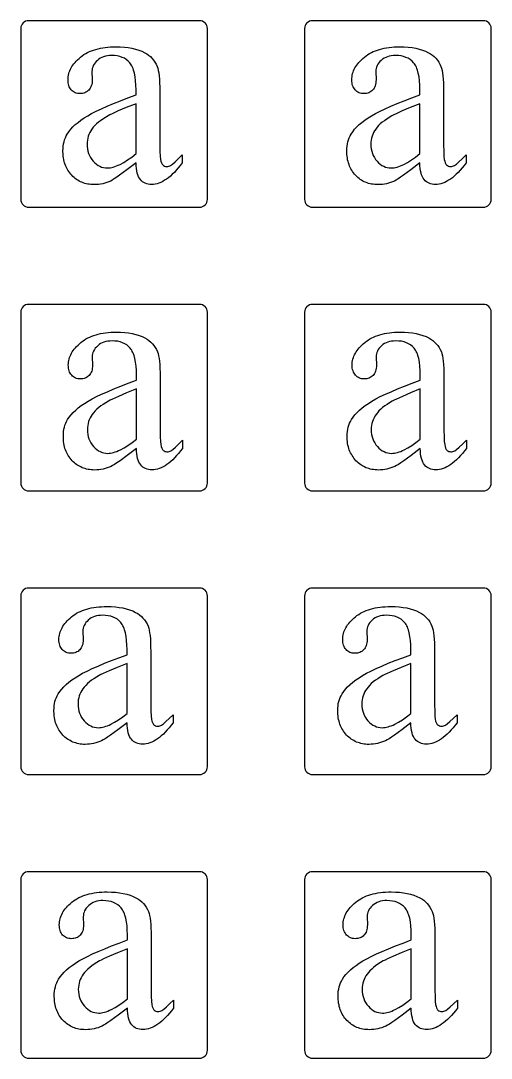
# Model space of a CAD drawing. Extents: x 7 to 905, y -397 to 592.
# Drawn here: x 25.9 to 74.3, y 186.4 to 293.2 of the extents above; entities that cross this region are included whole.
import ezdxf

# ---------------------------------------------------------------- set-up
doc = ezdxf.new("R2010")
doc.units = 0
doc.header["$MEASUREMENT"] = 0
doc.layers.add('EXT', color=1, linetype='CONTINUOUS')
doc.layers.add('TEXT', color=18, linetype='CONTINUOUS')

msp = doc.modelspace()

# ---------------------------------------------------------------- linework, layer by layer
at = {"layer": 'EXT'}
for points in [[(45.14, 274.85), (45.14, 292.45, 0.414214), (44.34, 293.25), (26.74, 293.25, 0.414214), (25.94, 292.45), (25.94, 274.85, 0.414214), (26.74, 274.05), (44.34, 274.05, 0.414214)], [(74.34, 274.85), (74.34, 292.45, 0.414214), (73.54, 293.25), (55.94, 293.25, 0.414214), (55.14, 292.45), (55.14, 274.85, 0.414214), (55.94, 274.05), (73.54, 274.05, 0.414214)], [(45.14, 245.65), (45.14, 263.25, 0.414214), (44.34, 264.05), (26.74, 264.05, 0.414214), (25.94, 263.25), (25.94, 245.65, 0.414214), (26.74, 244.85), (44.34, 244.85, 0.414214)], [(74.34, 245.65), (74.34, 263.25, 0.414214), (73.54, 264.05), (55.94, 264.05, 0.414214), (55.14, 263.25), (55.14, 245.65, 0.414214), (55.94, 244.85), (73.54, 244.85, 0.414214)], [(45.14, 216.45), (45.14, 234.05, 0.414214), (44.34, 234.85), (26.74, 234.85, 0.414214), (25.94, 234.05), (25.94, 216.45, 0.414214), (26.74, 215.65), (44.34, 215.65, 0.414214)], [(74.34, 216.45), (74.34, 234.05, 0.414214), (73.54, 234.85), (55.94, 234.85, 0.414214), (55.14, 234.05), (55.14, 216.45, 0.414214), (55.94, 215.65), (73.54, 215.65, 0.414214)], [(45.14, 187.25), (45.14, 204.85, 0.414214), (44.34, 205.65), (26.74, 205.65, 0.414214), (25.94, 204.85), (25.94, 187.25, 0.414214), (26.74, 186.45), (44.34, 186.45, 0.414214)], [(74.34, 187.25), (74.34, 204.85, 0.414214), (73.54, 205.65), (55.94, 205.65, 0.414214), (55.14, 204.85), (55.14, 187.25, 0.414214), (55.94, 186.45), (73.54, 186.45, 0.414214)]]:
    msp.add_lwpolyline(points, format="xyb", close=True, dxfattribs=at)
at = {"layer": 'TEXT'}
for points in [[(37.8, 278.61), (36.86, 277.89), (36.11, 277.34), (35.81, 277.13), (35.55, 276.96), (35.35, 276.83), (35.19, 276.75), (34.99, 276.66), (34.79, 276.59), (34.58, 276.52), (34.37, 276.47), (34.16, 276.43), (33.94, 276.4), (33.72, 276.39), (33.5, 276.38), (33.32, 276.38), (33.15, 276.39), (32.99, 276.41), (32.83, 276.44), (32.67, 276.47), (32.52, 276.51), (32.36, 276.56), (32.22, 276.62), (32.08, 276.68), (31.94, 276.75), (31.8, 276.83), (31.67, 276.92), (31.55, 277.01), (31.42, 277.11), (31.3, 277.22), (31.19, 277.34), (31.08, 277.46), (30.98, 277.59), (30.88, 277.72), (30.79, 277.86), (30.71, 278), (30.64, 278.14), (30.57, 278.29), (30.51, 278.45), (30.45, 278.61), (30.41, 278.77), (30.37, 278.94), (30.34, 279.12), (30.31, 279.3), (30.3, 279.48), (30.28, 279.86), (30.29, 280.1), (30.31, 280.34), (30.34, 280.56), (30.39, 280.78), (30.45, 280.99), (30.53, 281.19), (30.62, 281.39), (30.72, 281.57), (30.89, 281.82), (31.08, 282.07), (31.3, 282.31), (31.55, 282.55), (31.83, 282.78), (32.13, 283.01), (32.47, 283.24), (32.83, 283.46), (33.23, 283.69), (33.7, 283.93), (34.23, 284.18), (34.82, 284.44), (35.47, 284.72), (36.19, 285), (36.96, 285.3), (37.8, 285.61), (37.8, 286.14), (37.79, 286.63), (37.76, 287.07), (37.71, 287.48), (37.64, 287.85), (37.55, 288.17), (37.5, 288.32), (37.44, 288.46), (37.38, 288.59), (37.31, 288.71), (37.24, 288.82), (37.16, 288.92), (36.99, 289.09), (36.8, 289.25), (36.6, 289.38), (36.37, 289.48), (36.13, 289.56), (35.87, 289.62), (35.59, 289.66), (35.3, 289.67), (35.07, 289.66), (34.86, 289.64), (34.65, 289.6), (34.46, 289.54), (34.28, 289.47), (34.12, 289.39), (33.96, 289.29), (33.82, 289.17), (33.69, 289.04), (33.58, 288.91), (33.48, 288.77), (33.4, 288.63), (33.34, 288.48), (33.3, 288.33), (33.27, 288.18), (33.26, 288.02), (33.29, 287.16), (33.28, 287), (33.27, 286.84), (33.24, 286.7), (33.2, 286.56), (33.15, 286.43), (33.09, 286.32), (33.02, 286.21), (32.94, 286.11), (32.85, 286.03), (32.76, 285.95), (32.65, 285.89), (32.54, 285.84), (32.43, 285.8), (32.3, 285.77), (32.17, 285.75), (32.04, 285.75), (31.9, 285.75), (31.78, 285.77), (31.65, 285.8), (31.54, 285.84), (31.43, 285.9), (31.33, 285.96), (31.23, 286.04), (31.14, 286.13), (31.06, 286.23), (30.99, 286.34), (30.93, 286.46), (30.88, 286.58), (30.85, 286.72), (30.82, 286.86), (30.8, 287.01), (30.8, 287.18), (30.8, 287.33), (30.82, 287.49), (30.84, 287.64), (30.88, 287.8), (30.92, 287.95), (30.98, 288.1), (31.05, 288.25), (31.12, 288.39), (31.21, 288.54), (31.3, 288.68), (31.41, 288.82), (31.53, 288.96), (31.65, 289.1), (31.79, 289.24), (31.94, 289.37), (32.1, 289.51), (32.26, 289.64), (32.44, 289.76), (32.62, 289.87), (32.81, 289.97), (33.01, 290.07), (33.22, 290.15), (33.43, 290.23), (33.66, 290.3), (33.89, 290.37), (34.13, 290.42), (34.37, 290.46), (34.63, 290.5), (34.9, 290.53), (35.17, 290.55), (35.45, 290.56), (35.74, 290.57), (36.18, 290.56), (36.6, 290.53), (37, 290.48), (37.38, 290.42), (37.73, 290.33), (38.07, 290.23), (38.39, 290.11), (38.69, 289.96), (38.9, 289.84), (39.09, 289.7), (39.28, 289.55), (39.44, 289.38), (39.6, 289.19), (39.74, 288.99), (39.86, 288.77), (39.97, 288.53), (40.03, 288.35), (40.09, 288.13), (40.13, 287.87), (40.17, 287.57), (40.2, 287.22), (40.22, 286.84), (40.23, 286.41), (40.24, 285.94), (40.24, 281.35), (40.24, 280.48), (40.26, 279.79), (40.28, 279.29), (40.31, 278.98), (40.35, 278.78), (40.41, 278.62), (40.48, 278.49), (40.51, 278.44), (40.55, 278.4), (40.64, 278.34), (40.74, 278.29), (40.84, 278.26), (40.94, 278.25), (41.06, 278.26), (41.17, 278.28), (41.27, 278.31), (41.36, 278.36), (41.55, 278.5), (41.81, 278.72), (42.15, 279.03), (42.55, 279.43), (42.55, 278.61), (42.35, 278.34), (42.14, 278.09), (41.94, 277.86), (41.74, 277.64), (41.53, 277.44), (41.33, 277.26), (41.14, 277.09), (40.94, 276.95), (40.74, 276.82), (40.55, 276.71), (40.35, 276.61), (40.16, 276.53), (39.97, 276.47), (39.77, 276.43), (39.58, 276.4), (39.4, 276.39), (39.22, 276.4), (39.05, 276.43), (38.9, 276.47), (38.75, 276.52), (38.61, 276.59), (38.48, 276.68), (38.36, 276.78), (38.25, 276.9), (38.15, 277.03), (38.06, 277.19), (37.98, 277.37), (37.92, 277.57), (37.87, 277.8), (37.84, 278.05), (37.81, 278.32)], [(67, 278.61), (66.06, 277.89), (65.31, 277.34), (65.01, 277.13), (64.75, 276.96), (64.55, 276.83), (64.39, 276.75), (64.19, 276.66), (63.99, 276.59), (63.78, 276.52), (63.57, 276.47), (63.36, 276.43), (63.14, 276.4), (62.92, 276.39), (62.7, 276.38), (62.52, 276.38), (62.35, 276.39), (62.19, 276.41), (62.03, 276.44), (61.87, 276.47), (61.72, 276.51), (61.56, 276.56), (61.42, 276.62), (61.28, 276.68), (61.14, 276.75), (61, 276.83), (60.87, 276.92), (60.75, 277.01), (60.62, 277.11), (60.5, 277.22), (60.39, 277.34), (60.28, 277.46), (60.18, 277.59), (60.08, 277.72), (59.99, 277.86), (59.91, 278), (59.84, 278.14), (59.77, 278.29), (59.71, 278.45), (59.65, 278.61), (59.61, 278.77), (59.57, 278.94), (59.54, 279.12), (59.51, 279.3), (59.5, 279.48), (59.48, 279.86), (59.49, 280.1), (59.51, 280.34), (59.54, 280.56), (59.59, 280.78), (59.65, 280.99), (59.73, 281.19), (59.82, 281.39), (59.92, 281.57), (60.09, 281.82), (60.28, 282.07), (60.5, 282.31), (60.75, 282.55), (61.03, 282.78), (61.33, 283.01), (61.67, 283.24), (62.03, 283.46), (62.43, 283.69), (62.9, 283.93), (63.43, 284.18), (64.02, 284.44), (64.67, 284.72), (65.39, 285), (66.16, 285.3), (67, 285.61), (67, 286.14), (66.99, 286.63), (66.96, 287.07), (66.91, 287.48), (66.84, 287.85), (66.75, 288.17), (66.7, 288.32), (66.64, 288.46), (66.58, 288.59), (66.51, 288.71), (66.44, 288.82), (66.36, 288.92), (66.19, 289.09), (66, 289.25), (65.8, 289.38), (65.57, 289.48), (65.33, 289.56), (65.07, 289.62), (64.79, 289.66), (64.5, 289.67), (64.27, 289.66), (64.06, 289.64), (63.85, 289.6), (63.66, 289.54), (63.48, 289.47), (63.32, 289.39), (63.16, 289.29), (63.02, 289.17), (62.89, 289.04), (62.78, 288.91), (62.68, 288.77), (62.6, 288.63), (62.54, 288.48), (62.5, 288.33), (62.47, 288.18), (62.46, 288.02), (62.49, 287.16), (62.48, 287), (62.47, 286.84), (62.44, 286.7), (62.4, 286.56), (62.35, 286.43), (62.29, 286.32), (62.22, 286.21), (62.14, 286.11), (62.05, 286.03), (61.96, 285.95), (61.85, 285.89), (61.74, 285.84), (61.63, 285.8), (61.5, 285.77), (61.37, 285.75), (61.24, 285.75), (61.1, 285.75), (60.98, 285.77), (60.85, 285.8), (60.74, 285.84), (60.63, 285.9), (60.53, 285.96), (60.43, 286.04), (60.34, 286.13), (60.26, 286.23), (60.19, 286.34), (60.13, 286.46), (60.08, 286.58), (60.05, 286.72), (60.02, 286.86), (60, 287.01), (60, 287.18), (60, 287.33), (60.02, 287.49), (60.04, 287.64), (60.08, 287.8), (60.12, 287.95), (60.18, 288.1), (60.25, 288.25), (60.32, 288.39), (60.41, 288.54), (60.5, 288.68), (60.61, 288.82), (60.73, 288.96), (60.85, 289.1), (60.99, 289.24), (61.14, 289.37), (61.3, 289.51), (61.46, 289.64), (61.64, 289.76), (61.82, 289.87), (62.01, 289.97), (62.21, 290.07), (62.42, 290.15), (62.63, 290.23), (62.85, 290.3), (63.09, 290.37), (63.33, 290.42), (63.57, 290.46), (63.83, 290.5), (64.1, 290.53), (64.37, 290.55), (64.65, 290.56), (64.94, 290.57), (65.38, 290.56), (65.8, 290.53), (66.2, 290.48), (66.58, 290.42), (66.93, 290.33), (67.27, 290.23), (67.59, 290.11), (67.89, 289.96), (68.1, 289.84), (68.29, 289.7), (68.48, 289.55), (68.64, 289.38), (68.8, 289.19), (68.94, 288.99), (69.06, 288.77), (69.17, 288.53), (69.23, 288.35), (69.29, 288.13), (69.33, 287.87), (69.37, 287.57), (69.4, 287.22), (69.42, 286.84), (69.43, 286.41), (69.44, 285.94), (69.44, 281.35), (69.44, 280.48), (69.46, 279.79), (69.48, 279.29), (69.51, 278.98), (69.55, 278.78), (69.61, 278.62), (69.68, 278.49), (69.71, 278.44), (69.75, 278.4), (69.84, 278.34), (69.94, 278.29), (70.04, 278.26), (70.14, 278.25), (70.26, 278.26), (70.37, 278.28), (70.47, 278.31), (70.56, 278.36), (70.75, 278.5), (71.01, 278.72), (71.35, 279.03), (71.75, 279.43), (71.75, 278.61), (71.55, 278.34), (71.34, 278.09), (71.14, 277.86), (70.94, 277.64), (70.73, 277.44), (70.53, 277.26), (70.34, 277.09), (70.14, 276.95), (69.94, 276.82), (69.75, 276.71), (69.55, 276.61), (69.36, 276.53), (69.17, 276.47), (68.97, 276.43), (68.78, 276.4), (68.6, 276.39), (68.42, 276.4), (68.25, 276.43), (68.1, 276.47), (67.95, 276.52), (67.81, 276.59), (67.68, 276.68), (67.56, 276.78), (67.45, 276.9), (67.35, 277.03), (67.26, 277.19), (67.18, 277.37), (67.12, 277.57), (67.07, 277.8), (67.04, 278.05), (67.01, 278.32)], [(37.8, 279.57), (37.8, 284.71), (36.79, 284.3), (35.97, 283.96), (35.35, 283.68), (35.11, 283.56), (34.93, 283.46), (34.65, 283.3), (34.39, 283.13), (34.15, 282.96), (33.93, 282.8), (33.73, 282.63), (33.55, 282.45), (33.4, 282.28), (33.26, 282.1), (33.14, 281.92), (33.04, 281.74), (32.95, 281.55), (32.88, 281.36), (32.83, 281.17), (32.79, 280.97), (32.77, 280.76), (32.76, 280.55), (32.77, 280.29), (32.8, 280.05), (32.85, 279.81), (32.92, 279.58), (33.01, 279.37), (33.12, 279.16), (33.24, 278.97), (33.39, 278.79), (33.55, 278.63), (33.72, 278.48), (33.9, 278.36), (34.08, 278.27), (34.26, 278.19), (34.45, 278.13), (34.65, 278.1), (34.85, 278.09), (35, 278.1), (35.14, 278.11), (35.3, 278.14), (35.46, 278.18), (35.62, 278.23), (35.79, 278.3), (35.97, 278.37), (36.15, 278.46), (36.53, 278.67), (36.93, 278.92), (37.36, 279.22)], [(67, 279.57), (67, 284.71), (65.99, 284.3), (65.17, 283.96), (64.55, 283.68), (64.31, 283.56), (64.13, 283.46), (63.85, 283.3), (63.59, 283.13), (63.35, 282.96), (63.13, 282.8), (62.93, 282.63), (62.75, 282.45), (62.6, 282.28), (62.46, 282.1), (62.34, 281.92), (62.24, 281.74), (62.15, 281.55), (62.08, 281.36), (62.03, 281.17), (61.99, 280.97), (61.97, 280.76), (61.96, 280.55), (61.97, 280.29), (62, 280.05), (62.05, 279.81), (62.12, 279.58), (62.21, 279.37), (62.32, 279.16), (62.44, 278.97), (62.59, 278.79), (62.75, 278.63), (62.92, 278.48), (63.1, 278.36), (63.28, 278.27), (63.46, 278.19), (63.65, 278.13), (63.85, 278.1), (64.05, 278.09), (64.2, 278.1), (64.34, 278.11), (64.5, 278.14), (64.66, 278.18), (64.82, 278.23), (64.99, 278.3), (65.17, 278.37), (65.35, 278.46), (65.73, 278.67), (66.13, 278.92), (66.56, 279.22)], [(37.84, 249.23), (36.9, 248.51), (36.15, 247.96), (35.84, 247.75), (35.59, 247.58), (35.38, 247.46), (35.23, 247.37), (35.03, 247.29), (34.82, 247.21), (34.62, 247.15), (34.41, 247.1), (34.19, 247.06), (33.98, 247.03), (33.75, 247.01), (33.53, 247), (33.36, 247.01), (33.19, 247.02), (33.02, 247.04), (32.86, 247.06), (32.7, 247.1), (32.55, 247.14), (32.4, 247.19), (32.25, 247.24), (32.11, 247.31), (31.97, 247.38), (31.84, 247.46), (31.71, 247.54), (31.58, 247.64), (31.46, 247.74), (31.34, 247.85), (31.22, 247.96), (31.11, 248.08), (31.01, 248.21), (30.92, 248.34), (30.83, 248.48), (30.75, 248.62), (30.67, 248.77), (30.6, 248.92), (30.54, 249.07), (30.49, 249.23), (30.44, 249.4), (30.4, 249.57), (30.37, 249.74), (30.35, 249.92), (30.33, 250.1), (30.32, 250.48), (30.32, 250.73), (30.34, 250.96), (30.38, 251.19), (30.43, 251.41), (30.49, 251.62), (30.57, 251.82), (30.66, 252.01), (30.76, 252.2), (30.92, 252.44), (31.12, 252.69), (31.34, 252.93), (31.59, 253.17), (31.86, 253.4), (32.17, 253.63), (32.5, 253.86), (32.86, 254.08), (33.27, 254.31), (33.73, 254.55), (34.26, 254.8), (34.85, 255.06), (35.51, 255.34), (36.22, 255.63), (37, 255.93), (37.84, 256.24), (37.84, 256.77), (37.83, 257.25), (37.8, 257.7), (37.75, 258.1), (37.68, 258.47), (37.59, 258.8), (37.54, 258.95), (37.48, 259.09), (37.41, 259.21), (37.35, 259.33), (37.27, 259.44), (37.2, 259.54), (37.03, 259.72), (36.84, 259.87), (36.63, 260), (36.41, 260.1), (36.17, 260.19), (35.91, 260.25), (35.63, 260.28), (35.33, 260.29), (35.1, 260.28), (34.89, 260.26), (34.69, 260.22), (34.5, 260.17), (34.32, 260.1), (34.15, 260.01), (34, 259.91), (33.86, 259.79), (33.72, 259.66), (33.61, 259.53), (33.51, 259.39), (33.44, 259.25), (33.37, 259.11), (33.33, 258.96), (33.3, 258.8), (33.3, 258.64), (33.33, 257.79), (33.32, 257.62), (33.3, 257.47), (33.28, 257.32), (33.24, 257.18), (33.19, 257.06), (33.13, 256.94), (33.06, 256.84), (32.98, 256.74), (32.89, 256.65), (32.79, 256.58), (32.69, 256.51), (32.58, 256.46), (32.46, 256.42), (32.34, 256.39), (32.21, 256.38), (32.07, 256.37), (31.94, 256.38), (31.81, 256.39), (31.69, 256.42), (31.58, 256.47), (31.47, 256.52), (31.36, 256.59), (31.27, 256.66), (31.18, 256.75), (31.1, 256.85), (31.03, 256.96), (30.97, 257.08), (30.92, 257.21), (30.88, 257.34), (30.85, 257.49), (30.84, 257.64), (30.83, 257.8), (30.84, 257.96), (30.85, 258.11), (30.88, 258.27), (30.91, 258.42), (30.96, 258.57), (31.02, 258.72), (31.08, 258.87), (31.16, 259.02), (31.24, 259.16), (31.34, 259.31), (31.45, 259.45), (31.56, 259.59), (31.69, 259.73), (31.83, 259.86), (31.97, 260), (32.13, 260.13), (32.3, 260.26), (32.47, 260.38), (32.65, 260.49), (32.84, 260.6), (33.04, 260.69), (33.25, 260.78), (33.47, 260.86), (33.69, 260.93), (33.92, 260.99), (34.16, 261.04), (34.41, 261.09), (34.67, 261.13), (34.93, 261.16), (35.2, 261.18), (35.48, 261.19), (35.77, 261.19), (36.21, 261.18), (36.63, 261.15), (37.03, 261.11), (37.41, 261.04), (37.77, 260.96), (38.11, 260.85), (38.43, 260.73), (38.72, 260.59), (38.93, 260.47), (39.13, 260.33), (39.31, 260.17), (39.48, 260), (39.63, 259.81), (39.77, 259.61), (39.9, 259.39), (40.01, 259.16), (40.07, 258.98), (40.12, 258.76), (40.17, 258.49), (40.21, 258.19), (40.23, 257.85), (40.26, 257.46), (40.27, 257.03), (40.27, 256.56), (40.27, 251.97), (40.28, 251.1), (40.29, 250.42), (40.31, 249.92), (40.35, 249.61), (40.39, 249.41), (40.44, 249.24), (40.51, 249.12), (40.55, 249.07), (40.59, 249.02), (40.68, 248.96), (40.77, 248.91), (40.87, 248.89), (40.98, 248.88), (41.09, 248.88), (41.2, 248.9), (41.3, 248.93), (41.39, 248.98), (41.58, 249.12), (41.85, 249.35), (42.18, 249.66), (42.59, 250.06), (42.59, 249.23), (42.38, 248.96), (42.18, 248.71), (41.97, 248.48), (41.77, 248.26), (41.57, 248.06), (41.37, 247.88), (41.17, 247.72), (40.97, 247.57), (40.78, 247.44), (40.58, 247.33), (40.39, 247.23), (40.19, 247.16), (40, 247.1), (39.81, 247.05), (39.62, 247.03), (39.43, 247.02), (39.26, 247.03), (39.09, 247.05), (38.93, 247.09), (38.78, 247.14), (38.64, 247.21), (38.51, 247.3), (38.39, 247.4), (38.28, 247.52), (38.18, 247.66), (38.09, 247.81), (38.02, 248), (37.96, 248.2), (37.91, 248.42), (37.87, 248.67), (37.85, 248.94)], [(67.04, 249.23), (66.1, 248.51), (65.35, 247.96), (65.04, 247.75), (64.79, 247.58), (64.58, 247.46), (64.43, 247.37), (64.23, 247.29), (64.02, 247.21), (63.82, 247.15), (63.61, 247.1), (63.39, 247.06), (63.18, 247.03), (62.95, 247.01), (62.73, 247), (62.56, 247.01), (62.39, 247.02), (62.22, 247.04), (62.06, 247.06), (61.9, 247.1), (61.75, 247.14), (61.6, 247.19), (61.45, 247.24), (61.31, 247.31), (61.17, 247.38), (61.04, 247.46), (60.91, 247.54), (60.78, 247.64), (60.66, 247.74), (60.54, 247.85), (60.42, 247.96), (60.31, 248.08), (60.21, 248.21), (60.12, 248.34), (60.03, 248.48), (59.95, 248.62), (59.87, 248.77), (59.8, 248.92), (59.74, 249.07), (59.69, 249.23), (59.64, 249.4), (59.6, 249.57), (59.57, 249.74), (59.55, 249.92), (59.53, 250.1), (59.52, 250.48), (59.52, 250.73), (59.54, 250.96), (59.58, 251.19), (59.63, 251.41), (59.69, 251.62), (59.77, 251.82), (59.86, 252.01), (59.96, 252.2), (60.12, 252.44), (60.32, 252.69), (60.54, 252.93), (60.79, 253.17), (61.06, 253.4), (61.37, 253.63), (61.7, 253.86), (62.06, 254.08), (62.47, 254.31), (62.93, 254.55), (63.46, 254.8), (64.05, 255.06), (64.71, 255.34), (65.42, 255.63), (66.2, 255.93), (67.04, 256.24), (67.04, 256.77), (67.03, 257.25), (67, 257.7), (66.95, 258.1), (66.88, 258.47), (66.79, 258.8), (66.74, 258.95), (66.68, 259.09), (66.61, 259.21), (66.55, 259.33), (66.47, 259.44), (66.4, 259.54), (66.23, 259.72), (66.04, 259.87), (65.83, 260), (65.61, 260.1), (65.37, 260.19), (65.11, 260.25), (64.83, 260.28), (64.53, 260.29), (64.3, 260.28), (64.09, 260.26), (63.89, 260.22), (63.7, 260.17), (63.52, 260.1), (63.35, 260.01), (63.2, 259.91), (63.06, 259.79), (62.92, 259.66), (62.81, 259.53), (62.71, 259.39), (62.64, 259.25), (62.57, 259.11), (62.53, 258.96), (62.5, 258.8), (62.5, 258.64), (62.53, 257.79), (62.52, 257.62), (62.5, 257.47), (62.48, 257.32), (62.44, 257.18), (62.39, 257.06), (62.33, 256.94), (62.26, 256.84), (62.18, 256.74), (62.09, 256.65), (61.99, 256.58), (61.89, 256.51), (61.78, 256.46), (61.66, 256.42), (61.54, 256.39), (61.41, 256.38), (61.27, 256.37), (61.14, 256.38), (61.01, 256.39), (60.89, 256.42), (60.78, 256.47), (60.67, 256.52), (60.56, 256.59), (60.47, 256.66), (60.38, 256.75), (60.3, 256.85), (60.23, 256.96), (60.17, 257.08), (60.12, 257.21), (60.08, 257.34), (60.05, 257.49), (60.04, 257.64), (60.03, 257.8), (60.04, 257.96), (60.05, 258.11), (60.08, 258.27), (60.11, 258.42), (60.16, 258.57), (60.22, 258.72), (60.28, 258.87), (60.36, 259.02), (60.44, 259.16), (60.54, 259.31), (60.65, 259.45), (60.76, 259.59), (60.89, 259.73), (61.03, 259.86), (61.17, 260), (61.33, 260.13), (61.5, 260.26), (61.67, 260.38), (61.85, 260.49), (62.04, 260.6), (62.24, 260.69), (62.45, 260.78), (62.67, 260.86), (62.89, 260.93), (63.12, 260.99), (63.36, 261.04), (63.61, 261.09), (63.87, 261.13), (64.13, 261.16), (64.4, 261.18), (64.68, 261.19), (64.97, 261.19), (65.41, 261.18), (65.83, 261.15), (66.23, 261.11), (66.61, 261.04), (66.97, 260.96), (67.31, 260.85), (67.63, 260.73), (67.92, 260.59), (68.13, 260.47), (68.33, 260.33), (68.51, 260.17), (68.68, 260), (68.83, 259.81), (68.97, 259.61), (69.1, 259.39), (69.21, 259.16), (69.27, 258.98), (69.32, 258.76), (69.37, 258.49), (69.41, 258.19), (69.43, 257.85), (69.46, 257.46), (69.47, 257.03), (69.47, 256.56), (69.47, 251.97), (69.48, 251.1), (69.49, 250.42), (69.51, 249.92), (69.55, 249.61), (69.59, 249.41), (69.64, 249.24), (69.71, 249.12), (69.75, 249.07), (69.79, 249.02), (69.88, 248.96), (69.97, 248.91), (70.07, 248.89), (70.18, 248.88), (70.29, 248.88), (70.4, 248.9), (70.5, 248.93), (70.59, 248.98), (70.78, 249.12), (71.05, 249.35), (71.38, 249.66), (71.79, 250.06), (71.79, 249.23), (71.58, 248.96), (71.38, 248.71), (71.17, 248.48), (70.97, 248.26), (70.77, 248.06), (70.57, 247.88), (70.37, 247.72), (70.17, 247.57), (69.98, 247.44), (69.78, 247.33), (69.59, 247.23), (69.39, 247.16), (69.2, 247.1), (69.01, 247.05), (68.82, 247.03), (68.63, 247.02), (68.46, 247.03), (68.29, 247.05), (68.13, 247.09), (67.98, 247.14), (67.84, 247.21), (67.71, 247.3), (67.59, 247.4), (67.48, 247.52), (67.38, 247.66), (67.29, 247.81), (67.22, 248), (67.16, 248.2), (67.11, 248.42), (67.07, 248.67), (67.05, 248.94)], [(37.84, 250.19), (37.84, 255.34), (36.82, 254.93), (36.01, 254.58), (35.39, 254.3), (35.15, 254.18), (34.96, 254.08), (34.68, 253.92), (34.42, 253.76), (34.18, 253.59), (33.96, 253.42), (33.77, 253.25), (33.59, 253.08), (33.43, 252.9), (33.3, 252.73), (33.18, 252.55), (33.08, 252.36), (32.99, 252.18), (32.92, 251.99), (32.86, 251.79), (32.83, 251.59), (32.8, 251.39), (32.79, 251.18), (32.8, 250.92), (32.83, 250.67), (32.88, 250.43), (32.95, 250.21), (33.04, 249.99), (33.15, 249.79), (33.28, 249.6), (33.43, 249.42), (33.59, 249.25), (33.76, 249.11), (33.93, 248.99), (34.11, 248.89), (34.3, 248.81), (34.49, 248.76), (34.69, 248.73), (34.89, 248.71), (35.03, 248.72), (35.18, 248.74), (35.33, 248.77), (35.49, 248.81), (35.66, 248.86), (35.83, 248.92), (36, 249), (36.19, 249.08), (36.57, 249.29), (36.97, 249.54), (37.39, 249.84)], [(67.04, 250.19), (67.04, 255.34), (66.02, 254.93), (65.21, 254.58), (64.59, 254.3), (64.35, 254.18), (64.16, 254.08), (63.88, 253.92), (63.62, 253.76), (63.38, 253.59), (63.16, 253.42), (62.97, 253.25), (62.79, 253.08), (62.63, 252.9), (62.5, 252.73), (62.38, 252.55), (62.28, 252.36), (62.19, 252.18), (62.12, 251.99), (62.06, 251.79), (62.03, 251.59), (62, 251.39), (61.99, 251.18), (62, 250.92), (62.03, 250.67), (62.08, 250.43), (62.15, 250.21), (62.24, 249.99), (62.35, 249.79), (62.48, 249.6), (62.63, 249.42), (62.79, 249.25), (62.96, 249.11), (63.13, 248.99), (63.31, 248.89), (63.5, 248.81), (63.69, 248.76), (63.89, 248.73), (64.09, 248.71), (64.23, 248.72), (64.38, 248.74), (64.53, 248.77), (64.69, 248.81), (64.86, 248.86), (65.03, 248.92), (65.2, 249), (65.39, 249.08), (65.77, 249.29), (66.17, 249.54), (66.59, 249.84)], [(36.87, 220.99), (35.93, 220.27), (35.18, 219.72), (34.88, 219.51), (34.63, 219.34), (34.42, 219.21), (34.26, 219.13), (34.06, 219.04), (33.86, 218.97), (33.65, 218.9), (33.44, 218.85), (33.23, 218.81), (33.01, 218.78), (32.79, 218.77), (32.57, 218.76), (32.39, 218.76), (32.22, 218.78), (32.06, 218.79), (31.9, 218.82), (31.74, 218.85), (31.59, 218.9), (31.44, 218.94), (31.29, 219), (31.15, 219.06), (31.01, 219.14), (30.87, 219.21), (30.74, 219.3), (30.62, 219.39), (30.49, 219.49), (30.37, 219.6), (30.26, 219.72), (30.15, 219.84), (30.05, 219.97), (29.95, 220.1), (29.86, 220.24), (29.78, 220.38), (29.71, 220.52), (29.64, 220.67), (29.58, 220.83), (29.53, 220.99), (29.48, 221.15), (29.44, 221.32), (29.41, 221.5), (29.38, 221.68), (29.37, 221.86), (29.35, 222.24), (29.36, 222.48), (29.38, 222.72), (29.41, 222.95), (29.46, 223.16), (29.52, 223.37), (29.6, 223.57), (29.69, 223.77), (29.79, 223.95), (29.96, 224.2), (30.15, 224.45), (30.37, 224.69), (30.62, 224.93), (30.9, 225.16), (31.2, 225.39), (31.54, 225.62), (31.9, 225.84), (32.3, 226.07), (32.77, 226.31), (33.3, 226.56), (33.89, 226.82), (34.54, 227.1), (35.26, 227.38), (36.03, 227.68), (36.87, 227.99), (36.87, 228.52), (36.86, 229.01), (36.83, 229.46), (36.78, 229.86), (36.71, 230.23), (36.62, 230.55), (36.57, 230.7), (36.51, 230.84), (36.45, 230.97), (36.38, 231.09), (36.31, 231.2), (36.23, 231.3), (36.06, 231.47), (35.88, 231.63), (35.67, 231.76), (35.45, 231.86), (35.2, 231.94), (34.94, 232), (34.66, 232.04), (34.37, 232.05), (34.14, 232.04), (33.93, 232.02), (33.72, 231.98), (33.53, 231.92), (33.35, 231.85), (33.19, 231.77), (33.03, 231.67), (32.89, 231.55), (32.76, 231.42), (32.65, 231.29), (32.55, 231.15), (32.47, 231.01), (32.41, 230.86), (32.37, 230.71), (32.34, 230.56), (32.33, 230.4), (32.36, 229.54), (32.36, 229.38), (32.34, 229.22), (32.31, 229.08), (32.27, 228.94), (32.23, 228.82), (32.17, 228.7), (32.1, 228.59), (32.01, 228.5), (31.92, 228.41), (31.83, 228.33), (31.72, 228.27), (31.61, 228.22), (31.5, 228.18), (31.37, 228.15), (31.24, 228.13), (31.11, 228.13), (30.97, 228.13), (30.85, 228.15), (30.73, 228.18), (30.61, 228.22), (30.5, 228.28), (30.4, 228.34), (30.3, 228.42), (30.21, 228.51), (30.13, 228.61), (30.06, 228.72), (30, 228.84), (29.95, 228.96), (29.92, 229.1), (29.89, 229.24), (29.87, 229.4), (29.87, 229.56), (29.87, 229.71), (29.89, 229.87), (29.91, 230.03), (29.95, 230.18), (29.99, 230.33), (30.05, 230.48), (30.12, 230.63), (30.19, 230.77), (30.28, 230.92), (30.38, 231.06), (30.48, 231.2), (30.6, 231.34), (30.72, 231.48), (30.86, 231.62), (31.01, 231.75), (31.17, 231.89), (31.33, 232.02), (31.51, 232.14), (31.69, 232.25), (31.88, 232.35), (32.08, 232.45), (32.29, 232.53), (32.5, 232.61), (32.73, 232.68), (32.96, 232.75), (33.2, 232.8), (33.45, 232.85), (33.7, 232.88), (33.97, 232.91), (34.24, 232.93), (34.52, 232.95), (34.81, 232.95), (35.25, 232.94), (35.67, 232.91), (36.07, 232.86), (36.45, 232.8), (36.8, 232.71), (37.14, 232.61), (37.46, 232.49), (37.76, 232.34), (37.97, 232.22), (38.17, 232.08), (38.35, 231.93), (38.51, 231.76), (38.67, 231.57), (38.81, 231.37), (38.93, 231.15), (39.04, 230.91), (39.1, 230.73), (39.16, 230.51), (39.2, 230.25), (39.24, 229.95), (39.27, 229.6), (39.29, 229.22), (39.3, 228.79), (39.31, 228.32), (39.31, 223.73), (39.31, 222.86), (39.33, 222.17), (39.35, 221.67), (39.38, 221.36), (39.42, 221.16), (39.48, 221), (39.55, 220.87), (39.58, 220.82), (39.62, 220.78), (39.71, 220.72), (39.81, 220.67), (39.91, 220.64), (40.02, 220.63), (40.13, 220.64), (40.24, 220.66), (40.34, 220.69), (40.43, 220.74), (40.62, 220.88), (40.88, 221.1), (41.22, 221.41), (41.62, 221.81), (41.62, 220.99), (41.42, 220.72), (41.21, 220.47), (41.01, 220.24), (40.81, 220.02), (40.61, 219.82), (40.4, 219.64), (40.21, 219.48), (40.01, 219.33), (39.81, 219.2), (39.62, 219.09), (39.42, 218.99), (39.23, 218.91), (39.04, 218.85), (38.85, 218.81), (38.66, 218.78), (38.47, 218.78), (38.29, 218.78), (38.12, 218.81), (37.97, 218.85), (37.82, 218.9), (37.68, 218.97), (37.55, 219.06), (37.43, 219.16), (37.32, 219.28), (37.22, 219.41), (37.13, 219.57), (37.05, 219.75), (36.99, 219.96), (36.94, 220.18), (36.91, 220.43), (36.88, 220.7)], [(66.07, 220.99), (65.13, 220.27), (64.38, 219.72), (64.08, 219.51), (63.83, 219.34), (63.62, 219.21), (63.46, 219.13), (63.26, 219.04), (63.06, 218.97), (62.85, 218.9), (62.64, 218.85), (62.43, 218.81), (62.21, 218.78), (61.99, 218.77), (61.77, 218.76), (61.59, 218.76), (61.42, 218.78), (61.26, 218.79), (61.1, 218.82), (60.94, 218.85), (60.79, 218.9), (60.64, 218.94), (60.49, 219), (60.35, 219.06), (60.21, 219.14), (60.07, 219.21), (59.94, 219.3), (59.82, 219.39), (59.69, 219.49), (59.57, 219.6), (59.46, 219.72), (59.35, 219.84), (59.25, 219.97), (59.15, 220.1), (59.06, 220.24), (58.98, 220.38), (58.91, 220.52), (58.84, 220.67), (58.78, 220.83), (58.73, 220.99), (58.68, 221.15), (58.64, 221.32), (58.61, 221.5), (58.58, 221.68), (58.57, 221.86), (58.55, 222.24), (58.56, 222.48), (58.58, 222.72), (58.61, 222.95), (58.66, 223.16), (58.72, 223.37), (58.8, 223.57), (58.89, 223.77), (58.99, 223.95), (59.16, 224.2), (59.35, 224.45), (59.57, 224.69), (59.82, 224.93), (60.1, 225.16), (60.4, 225.39), (60.74, 225.62), (61.1, 225.84), (61.5, 226.07), (61.97, 226.31), (62.5, 226.56), (63.09, 226.82), (63.74, 227.1), (64.46, 227.38), (65.23, 227.68), (66.07, 227.99), (66.07, 228.52), (66.06, 229.01), (66.03, 229.46), (65.98, 229.86), (65.91, 230.23), (65.82, 230.55), (65.77, 230.7), (65.71, 230.84), (65.65, 230.97), (65.58, 231.09), (65.51, 231.2), (65.43, 231.3), (65.26, 231.47), (65.08, 231.63), (64.87, 231.76), (64.65, 231.86), (64.4, 231.94), (64.14, 232), (63.86, 232.04), (63.57, 232.05), (63.34, 232.04), (63.13, 232.02), (62.92, 231.98), (62.73, 231.92), (62.55, 231.85), (62.39, 231.77), (62.23, 231.67), (62.09, 231.55), (61.96, 231.42), (61.85, 231.29), (61.75, 231.15), (61.67, 231.01), (61.61, 230.86), (61.57, 230.71), (61.54, 230.56), (61.53, 230.4), (61.56, 229.54), (61.56, 229.38), (61.54, 229.22), (61.51, 229.08), (61.47, 228.94), (61.43, 228.82), (61.37, 228.7), (61.3, 228.59), (61.21, 228.5), (61.12, 228.41), (61.03, 228.33), (60.92, 228.27), (60.81, 228.22), (60.7, 228.18), (60.57, 228.15), (60.44, 228.13), (60.31, 228.13), (60.17, 228.13), (60.05, 228.15), (59.93, 228.18), (59.81, 228.22), (59.7, 228.28), (59.6, 228.34), (59.5, 228.42), (59.41, 228.51), (59.33, 228.61), (59.26, 228.72), (59.2, 228.84), (59.15, 228.96), (59.12, 229.1), (59.09, 229.24), (59.07, 229.4), (59.07, 229.56), (59.07, 229.71), (59.09, 229.87), (59.11, 230.03), (59.15, 230.18), (59.19, 230.33), (59.25, 230.48), (59.32, 230.63), (59.39, 230.77), (59.48, 230.92), (59.57, 231.06), (59.68, 231.2), (59.8, 231.34), (59.92, 231.48), (60.06, 231.62), (60.21, 231.75), (60.37, 231.89), (60.53, 232.02), (60.71, 232.14), (60.89, 232.25), (61.08, 232.35), (61.28, 232.45), (61.49, 232.53), (61.7, 232.61), (61.93, 232.68), (62.16, 232.75), (62.4, 232.8), (62.65, 232.85), (62.9, 232.88), (63.17, 232.91), (63.44, 232.93), (63.72, 232.95), (64.01, 232.95), (64.45, 232.94), (64.87, 232.91), (65.27, 232.86), (65.65, 232.8), (66, 232.71), (66.34, 232.61), (66.66, 232.49), (66.96, 232.34), (67.17, 232.22), (67.37, 232.08), (67.55, 231.93), (67.71, 231.76), (67.87, 231.57), (68.01, 231.37), (68.13, 231.15), (68.24, 230.91), (68.3, 230.73), (68.36, 230.51), (68.4, 230.25), (68.44, 229.95), (68.47, 229.6), (68.49, 229.22), (68.5, 228.79), (68.51, 228.32), (68.51, 223.73), (68.51, 222.86), (68.53, 222.17), (68.55, 221.67), (68.58, 221.36), (68.62, 221.16), (68.68, 221), (68.75, 220.87), (68.78, 220.82), (68.82, 220.78), (68.91, 220.72), (69.01, 220.67), (69.11, 220.64), (69.22, 220.63), (69.33, 220.64), (69.44, 220.66), (69.54, 220.69), (69.63, 220.74), (69.82, 220.88), (70.08, 221.1), (70.42, 221.41), (70.82, 221.81), (70.82, 220.99), (70.62, 220.72), (70.41, 220.47), (70.21, 220.24), (70.01, 220.02), (69.81, 219.82), (69.6, 219.64), (69.41, 219.48), (69.21, 219.33), (69.01, 219.2), (68.82, 219.09), (68.62, 218.99), (68.43, 218.91), (68.24, 218.85), (68.05, 218.81), (67.86, 218.78), (67.67, 218.78), (67.49, 218.78), (67.32, 218.81), (67.17, 218.85), (67.02, 218.9), (66.88, 218.97), (66.75, 219.06), (66.63, 219.16), (66.52, 219.28), (66.42, 219.41), (66.33, 219.57), (66.25, 219.75), (66.19, 219.96), (66.14, 220.18), (66.11, 220.43), (66.08, 220.7)], [(36.87, 221.95), (36.87, 227.09), (35.86, 226.68), (35.04, 226.34), (34.42, 226.06), (34.18, 225.94), (34, 225.84), (33.72, 225.68), (33.46, 225.51), (33.22, 225.35), (33, 225.18), (32.8, 225.01), (32.62, 224.83), (32.47, 224.66), (32.33, 224.48), (32.21, 224.3), (32.11, 224.12), (32.03, 223.93), (31.96, 223.74), (31.9, 223.55), (31.86, 223.35), (31.84, 223.14), (31.83, 222.93), (31.84, 222.67), (31.87, 222.43), (31.92, 222.19), (31.99, 221.96), (32.08, 221.75), (32.19, 221.54), (32.32, 221.35), (32.46, 221.17), (32.63, 221.01), (32.79, 220.87), (32.97, 220.75), (33.15, 220.65), (33.33, 220.57), (33.52, 220.52), (33.72, 220.48), (33.92, 220.47), (34.07, 220.48), (34.22, 220.49), (34.37, 220.52), (34.53, 220.56), (34.69, 220.62), (34.86, 220.68), (35.04, 220.75), (35.22, 220.84), (35.6, 221.05), (36, 221.3), (36.43, 221.6)], [(66.07, 221.95), (66.07, 227.09), (65.06, 226.68), (64.24, 226.34), (63.62, 226.06), (63.38, 225.94), (63.2, 225.84), (62.92, 225.68), (62.66, 225.51), (62.42, 225.35), (62.2, 225.18), (62, 225.01), (61.82, 224.83), (61.67, 224.66), (61.53, 224.48), (61.41, 224.3), (61.31, 224.12), (61.23, 223.93), (61.16, 223.74), (61.1, 223.55), (61.06, 223.35), (61.04, 223.14), (61.03, 222.93), (61.04, 222.67), (61.07, 222.43), (61.12, 222.19), (61.19, 221.96), (61.28, 221.75), (61.39, 221.54), (61.52, 221.35), (61.66, 221.17), (61.83, 221.01), (61.99, 220.87), (62.17, 220.75), (62.35, 220.65), (62.53, 220.57), (62.72, 220.52), (62.92, 220.48), (63.12, 220.47), (63.27, 220.48), (63.42, 220.49), (63.57, 220.52), (63.73, 220.56), (63.89, 220.62), (64.06, 220.68), (64.24, 220.75), (64.42, 220.84), (64.8, 221.05), (65.2, 221.3), (65.63, 221.6)], [(36.91, 191.61), (35.97, 190.89), (35.22, 190.34), (34.91, 190.13), (34.66, 189.96), (34.46, 189.84), (34.3, 189.75), (34.1, 189.67), (33.89, 189.59), (33.69, 189.53), (33.48, 189.48), (33.26, 189.44), (33.05, 189.41), (32.83, 189.39), (32.6, 189.38), (32.43, 189.39), (32.26, 189.4), (32.09, 189.42), (31.93, 189.44), (31.77, 189.48), (31.62, 189.52), (31.47, 189.57), (31.32, 189.62), (31.18, 189.69), (31.04, 189.76), (30.91, 189.84), (30.78, 189.92), (30.65, 190.02), (30.53, 190.12), (30.41, 190.23), (30.29, 190.34), (30.18, 190.47), (30.08, 190.59), (29.99, 190.72), (29.9, 190.86), (29.82, 191), (29.74, 191.15), (29.67, 191.3), (29.61, 191.45), (29.56, 191.61), (29.51, 191.78), (29.48, 191.95), (29.44, 192.12), (29.42, 192.3), (29.4, 192.48), (29.39, 192.87), (29.39, 193.11), (29.41, 193.34), (29.45, 193.57), (29.5, 193.79), (29.56, 194), (29.64, 194.2), (29.73, 194.39), (29.83, 194.58), (29.99, 194.82), (30.19, 195.07), (30.41, 195.31), (30.66, 195.55), (30.93, 195.78), (31.24, 196.01), (31.57, 196.24), (31.93, 196.46), (32.34, 196.69), (32.8, 196.93), (33.33, 197.18), (33.92, 197.44), (34.58, 197.72), (35.29, 198.01), (36.07, 198.31), (36.91, 198.62), (36.91, 199.15), (36.9, 199.63), (36.87, 200.08), (36.82, 200.49), (36.75, 200.85), (36.66, 201.18), (36.61, 201.33), (36.55, 201.47), (36.49, 201.59), (36.42, 201.71), (36.35, 201.82), (36.27, 201.92), (36.1, 202.1), (35.91, 202.25), (35.7, 202.38), (35.48, 202.49), (35.24, 202.57), (34.98, 202.63), (34.7, 202.66), (34.4, 202.67), (34.18, 202.67), (33.96, 202.64), (33.76, 202.6), (33.57, 202.55), (33.39, 202.48), (33.22, 202.39), (33.07, 202.29), (32.93, 202.17), (32.8, 202.04), (32.68, 201.91), (32.59, 201.78), (32.51, 201.63), (32.45, 201.49), (32.4, 201.34), (32.38, 201.18), (32.37, 201.02), (32.4, 200.17), (32.39, 200), (32.37, 199.85), (32.35, 199.7), (32.31, 199.57), (32.26, 199.44), (32.2, 199.32), (32.13, 199.22), (32.05, 199.12), (31.96, 199.03), (31.86, 198.96), (31.76, 198.89), (31.65, 198.84), (31.53, 198.8), (31.41, 198.77), (31.28, 198.76), (31.14, 198.75), (31.01, 198.76), (30.88, 198.77), (30.76, 198.8), (30.65, 198.85), (30.54, 198.9), (30.44, 198.97), (30.34, 199.04), (30.25, 199.13), (30.17, 199.23), (30.1, 199.34), (30.04, 199.46), (29.99, 199.59), (29.95, 199.72), (29.92, 199.87), (29.91, 200.02), (29.9, 200.18), (29.91, 200.34), (29.92, 200.49), (29.95, 200.65), (29.98, 200.8), (30.03, 200.95), (30.09, 201.1), (30.15, 201.25), (30.23, 201.4), (30.31, 201.54), (30.41, 201.69), (30.52, 201.83), (30.63, 201.97), (30.76, 202.11), (30.9, 202.24), (31.04, 202.38), (31.2, 202.51), (31.37, 202.64), (31.54, 202.76), (31.72, 202.87), (31.92, 202.98), (32.11, 203.07), (32.32, 203.16), (32.54, 203.24), (32.76, 203.31), (32.99, 203.37), (33.23, 203.42), (33.48, 203.47), (33.74, 203.51), (34, 203.54), (34.27, 203.56), (34.56, 203.57), (34.84, 203.57), (35.28, 203.56), (35.7, 203.54), (36.1, 203.49), (36.48, 203.42), (36.84, 203.34), (37.18, 203.23), (37.5, 203.11), (37.79, 202.97), (38, 202.85), (38.2, 202.71), (38.38, 202.55), (38.55, 202.38), (38.7, 202.2), (38.84, 201.99), (38.97, 201.77), (39.08, 201.54), (39.14, 201.36), (39.19, 201.14), (39.24, 200.88), (39.28, 200.57), (39.31, 200.23), (39.33, 199.84), (39.34, 199.41), (39.34, 198.94), (39.34, 194.35), (39.35, 193.48), (39.36, 192.8), (39.38, 192.3), (39.42, 191.99), (39.46, 191.79), (39.51, 191.62), (39.58, 191.5), (39.62, 191.45), (39.66, 191.4), (39.75, 191.34), (39.84, 191.29), (39.94, 191.27), (40.05, 191.26), (40.16, 191.26), (40.27, 191.28), (40.37, 191.32), (40.46, 191.36), (40.65, 191.5), (40.92, 191.73), (41.25, 192.04), (41.66, 192.44), (41.66, 191.61), (41.45, 191.34), (41.25, 191.09), (41.04, 190.86), (40.84, 190.64), (40.64, 190.44), (40.44, 190.26), (40.24, 190.1), (40.04, 189.95), (39.85, 189.82), (39.65, 189.71), (39.46, 189.62), (39.26, 189.54), (39.07, 189.48), (38.88, 189.43), (38.69, 189.41), (38.5, 189.4), (38.33, 189.41), (38.16, 189.43), (38, 189.47), (37.85, 189.52), (37.71, 189.59), (37.58, 189.68), (37.46, 189.78), (37.35, 189.9), (37.25, 190.04), (37.16, 190.2), (37.09, 190.38), (37.03, 190.58), (36.98, 190.8), (36.94, 191.05), (36.92, 191.32)], [(66.11, 191.61), (65.17, 190.89), (64.42, 190.34), (64.11, 190.13), (63.86, 189.96), (63.66, 189.84), (63.5, 189.75), (63.3, 189.67), (63.09, 189.59), (62.89, 189.53), (62.68, 189.48), (62.46, 189.44), (62.25, 189.41), (62.03, 189.39), (61.8, 189.38), (61.63, 189.39), (61.46, 189.4), (61.29, 189.42), (61.13, 189.44), (60.97, 189.48), (60.82, 189.52), (60.67, 189.57), (60.52, 189.62), (60.38, 189.69), (60.24, 189.76), (60.11, 189.84), (59.98, 189.92), (59.85, 190.02), (59.73, 190.12), (59.61, 190.23), (59.49, 190.34), (59.38, 190.47), (59.28, 190.59), (59.19, 190.72), (59.1, 190.86), (59.02, 191), (58.94, 191.15), (58.87, 191.3), (58.81, 191.45), (58.76, 191.61), (58.71, 191.78), (58.68, 191.95), (58.64, 192.12), (58.62, 192.3), (58.6, 192.48), (58.59, 192.87), (58.59, 193.11), (58.61, 193.34), (58.65, 193.57), (58.7, 193.79), (58.76, 194), (58.84, 194.2), (58.93, 194.39), (59.03, 194.58), (59.19, 194.82), (59.39, 195.07), (59.61, 195.31), (59.86, 195.55), (60.13, 195.78), (60.44, 196.01), (60.77, 196.24), (61.13, 196.46), (61.54, 196.69), (62, 196.93), (62.53, 197.18), (63.12, 197.44), (63.78, 197.72), (64.49, 198.01), (65.27, 198.31), (66.11, 198.62), (66.11, 199.15), (66.1, 199.63), (66.07, 200.08), (66.02, 200.49), (65.95, 200.85), (65.86, 201.18), (65.81, 201.33), (65.75, 201.47), (65.69, 201.59), (65.62, 201.71), (65.55, 201.82), (65.47, 201.92), (65.3, 202.1), (65.11, 202.25), (64.9, 202.38), (64.68, 202.49), (64.44, 202.57), (64.18, 202.63), (63.9, 202.66), (63.6, 202.67), (63.38, 202.67), (63.16, 202.64), (62.96, 202.6), (62.77, 202.55), (62.59, 202.48), (62.42, 202.39), (62.27, 202.29), (62.13, 202.17), (62, 202.04), (61.88, 201.91), (61.79, 201.78), (61.71, 201.63), (61.65, 201.49), (61.6, 201.34), (61.58, 201.18), (61.57, 201.02), (61.6, 200.17), (61.59, 200), (61.57, 199.85), (61.55, 199.7), (61.51, 199.57), (61.46, 199.44), (61.4, 199.32), (61.33, 199.22), (61.25, 199.12), (61.16, 199.03), (61.06, 198.96), (60.96, 198.89), (60.85, 198.84), (60.73, 198.8), (60.61, 198.77), (60.48, 198.76), (60.34, 198.75), (60.21, 198.76), (60.08, 198.77), (59.96, 198.8), (59.85, 198.85), (59.74, 198.9), (59.64, 198.97), (59.54, 199.04), (59.45, 199.13), (59.37, 199.23), (59.3, 199.34), (59.24, 199.46), (59.19, 199.59), (59.15, 199.72), (59.12, 199.87), (59.11, 200.02), (59.1, 200.18), (59.11, 200.34), (59.12, 200.49), (59.15, 200.65), (59.18, 200.8), (59.23, 200.95), (59.29, 201.1), (59.35, 201.25), (59.43, 201.4), (59.51, 201.54), (59.61, 201.69), (59.72, 201.83), (59.83, 201.97), (59.96, 202.11), (60.1, 202.24), (60.24, 202.38), (60.4, 202.51), (60.57, 202.64), (60.74, 202.76), (60.92, 202.87), (61.12, 202.98), (61.31, 203.07), (61.52, 203.16), (61.74, 203.24), (61.96, 203.31), (62.19, 203.37), (62.43, 203.42), (62.68, 203.47), (62.94, 203.51), (63.2, 203.54), (63.47, 203.56), (63.76, 203.57), (64.04, 203.57), (64.48, 203.56), (64.9, 203.54), (65.3, 203.49), (65.68, 203.42), (66.04, 203.34), (66.38, 203.23), (66.7, 203.11), (66.99, 202.97), (67.2, 202.85), (67.4, 202.71), (67.58, 202.55), (67.75, 202.38), (67.9, 202.2), (68.04, 201.99), (68.17, 201.77), (68.28, 201.54), (68.34, 201.36), (68.39, 201.14), (68.44, 200.88), (68.48, 200.57), (68.51, 200.23), (68.53, 199.84), (68.54, 199.41), (68.54, 198.94), (68.54, 194.35), (68.55, 193.48), (68.56, 192.8), (68.58, 192.3), (68.62, 191.99), (68.66, 191.79), (68.71, 191.62), (68.78, 191.5), (68.82, 191.45), (68.86, 191.4), (68.95, 191.34), (69.04, 191.29), (69.14, 191.27), (69.25, 191.26), (69.36, 191.26), (69.47, 191.28), (69.57, 191.32), (69.66, 191.36), (69.85, 191.5), (70.12, 191.73), (70.45, 192.04), (70.86, 192.44), (70.86, 191.61), (70.65, 191.34), (70.45, 191.09), (70.24, 190.86), (70.04, 190.64), (69.84, 190.44), (69.64, 190.26), (69.44, 190.1), (69.24, 189.95), (69.05, 189.82), (68.85, 189.71), (68.66, 189.62), (68.46, 189.54), (68.27, 189.48), (68.08, 189.43), (67.89, 189.41), (67.7, 189.4), (67.53, 189.41), (67.36, 189.43), (67.2, 189.47), (67.05, 189.52), (66.91, 189.59), (66.78, 189.68), (66.66, 189.78), (66.55, 189.9), (66.45, 190.04), (66.36, 190.2), (66.29, 190.38), (66.23, 190.58), (66.18, 190.8), (66.14, 191.05), (66.12, 191.32)], [(36.91, 192.57), (36.91, 197.72), (35.89, 197.31), (35.08, 196.96), (34.46, 196.68), (34.22, 196.56), (34.03, 196.46), (33.75, 196.3), (33.49, 196.14), (33.25, 195.97), (33.03, 195.8), (32.84, 195.63), (32.66, 195.46), (32.5, 195.28), (32.37, 195.11), (32.25, 194.93), (32.15, 194.74), (32.06, 194.56), (31.99, 194.37), (31.94, 194.17), (31.9, 193.97), (31.87, 193.77), (31.86, 193.56), (31.87, 193.3), (31.9, 193.05), (31.95, 192.81), (32.02, 192.59), (32.11, 192.37), (32.22, 192.17), (32.35, 191.98), (32.5, 191.8), (32.66, 191.63), (32.83, 191.49), (33, 191.37), (33.18, 191.27), (33.37, 191.19), (33.56, 191.14), (33.76, 191.11), (33.96, 191.1), (34.1, 191.1), (34.25, 191.12), (34.4, 191.15), (34.56, 191.19), (34.73, 191.24), (34.9, 191.3), (35.08, 191.38), (35.26, 191.46), (35.64, 191.67), (36.04, 191.92), (36.46, 192.22)], [(66.11, 192.57), (66.11, 197.72), (65.09, 197.31), (64.28, 196.96), (63.66, 196.68), (63.42, 196.56), (63.23, 196.46), (62.95, 196.3), (62.69, 196.14), (62.45, 195.97), (62.23, 195.8), (62.04, 195.63), (61.86, 195.46), (61.7, 195.28), (61.57, 195.11), (61.45, 194.93), (61.35, 194.74), (61.26, 194.56), (61.19, 194.37), (61.14, 194.17), (61.1, 193.97), (61.07, 193.77), (61.06, 193.56), (61.07, 193.3), (61.1, 193.05), (61.15, 192.81), (61.22, 192.59), (61.31, 192.37), (61.42, 192.17), (61.55, 191.98), (61.7, 191.8), (61.86, 191.63), (62.03, 191.49), (62.2, 191.37), (62.38, 191.27), (62.57, 191.19), (62.76, 191.14), (62.96, 191.11), (63.16, 191.1), (63.3, 191.1), (63.45, 191.12), (63.6, 191.15), (63.76, 191.19), (63.93, 191.24), (64.1, 191.3), (64.28, 191.38), (64.46, 191.46), (64.84, 191.67), (65.24, 191.92), (65.66, 192.22)]]:
    msp.add_lwpolyline(points, close=True, dxfattribs=at)

doc.saveas('drawing.dxf')
